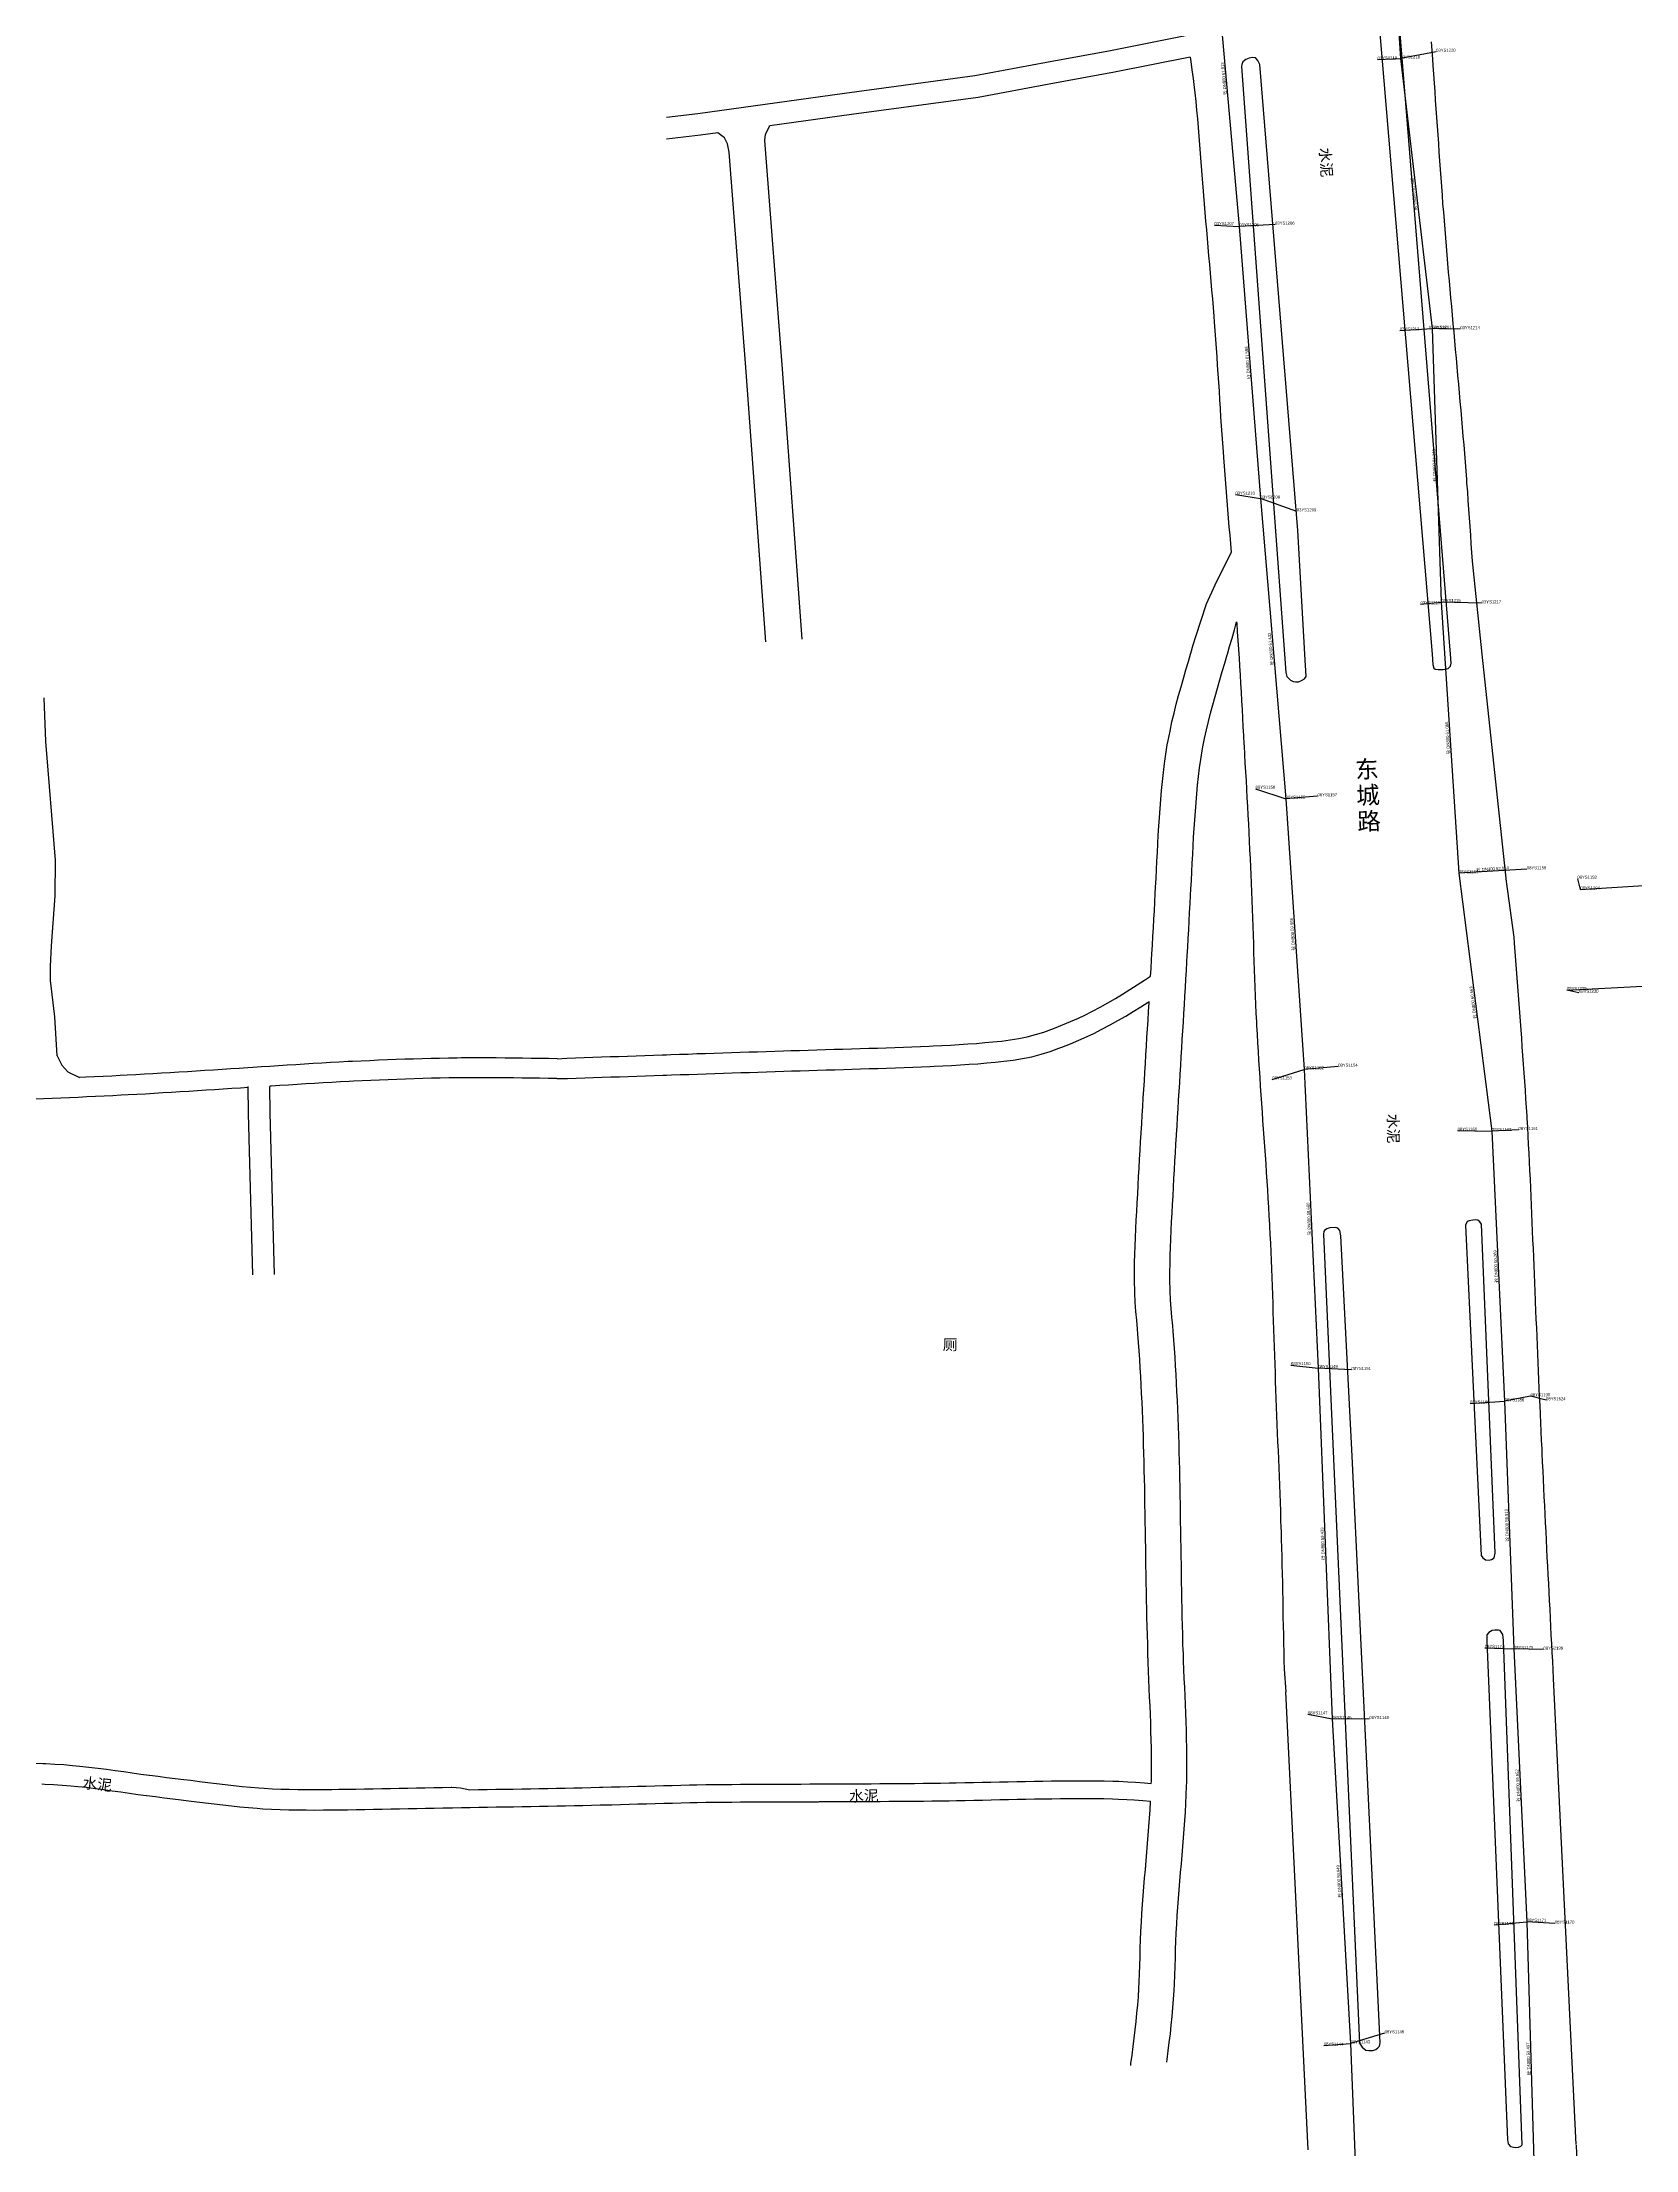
# Model space of a CAD drawing. Extents: x 563510 to 564800, y 3598549 to 3601000.
# Drawn here: x 563927.9 to 564112, y 3599577.3 to 3599820.6 of the extents above; entities that cross this region are included whole.
import ezdxf
from ezdxf.enums import TextEntityAlignment as Align

# ---------------------------------------------------------------- set-up
doc = ezdxf.new("R2010")
doc.units = 0
for name, color, linetype in [('____', 252, 'CONTINUOUS'), ('JM_JM', 252, 'CONTINUOUS'), ('JT_JT', 252, 'CONTINUOUS'), ('YSDSX', 3, 'CONTINUOUS'), ('YSLINE', 3, 'CONTINUOUS'), ('YSXSX', 3, 'CONTINUOUS')]:
    doc.layers.add(name, color=color, linetype=linetype)
doc.styles.add('____', font='____')
doc.styles.add('GXDBZ', font='GXDBZ')
doc.styles.add('GXXBZ', font='GXXBZ')
doc.styles.add('HZTXT', font='HZTXT')

msp = doc.modelspace()

# ---------------------------------------------------------------- linework, layer by layer
at = {"layer": 'JT_JT'}
for points in [[(564090.57, 3599750), (564083.29, 3599839.7), (564080.9, 3599839.48), (564088.43, 3599750)], [(564073.75, 3599750), (564072.93, 3599764.25), (564068.55, 3599818.04), (564068.32, 3599818.51), (564068.03, 3599818.81), (564067.67, 3599818.86), (564067.31, 3599818.8), (564066.92, 3599818.63), (564066.6, 3599818.37), (564066.45, 3599818.06), (564066.42, 3599817.81), (564071.39, 3599750)], [(564071.39, 3599750), (564071.55, 3599747.86), (564071.68, 3599747.41), (564072.08, 3599746.98), (564072.4, 3599746.81), (564072.68, 3599746.78), (564073.03, 3599746.8), (564073.37, 3599746.93), (564073.69, 3599747.13), (564073.9, 3599747.41), (564073.75, 3599750)], [(564088.43, 3599750), (564088.53, 3599748.8), (564088.63, 3599748.36), (564088.78, 3599748.26), (564089.16, 3599748.2), (564089.72, 3599748.22), (564090.31, 3599748.34), (564090.58, 3599748.59), (564090.66, 3599748.93), (564090.57, 3599750)], [(563987.38, 3599703.28), (563988.52, 3599703.35), (563989.52, 3599703.39), (563990.52, 3599703.42), (563991.52, 3599703.45), (563992.52, 3599703.49), (563993.52, 3599703.52), (563994.52, 3599703.55), (563995.52, 3599703.59), (563996.52, 3599703.62), (563997.52, 3599703.65), (563998.52, 3599703.69), (563999.51, 3599703.72), (564000, 3599703.74)], [(563987.35, 3599701), (563988.6, 3599701), (563989.6, 3599701.03), (563990.6, 3599701.07), (563991.6, 3599701.1), (563992.6, 3599701.13), (563993.6, 3599701.17), (563994.6, 3599701.2), (563995.6, 3599701.23), (563996.59, 3599701.27), (563997.59, 3599701.3), (563998.59, 3599701.33), (563999.59, 3599701.37), (564000, 3599701.38)]]:
    msp.add_lwpolyline(points, dxfattribs=at)
at = {"layer": 'JT_JT', "linetype": 'CONTINUOUS'}
for points in [[(564060.16, 3599821.39), (564051.3, 3599819.65), (564043.92, 3599818.27), (564035.62, 3599816.73), (564020.57, 3599814.69), (564003.63, 3599812.36), (564000, 3599811.94)], [(564094.23, 3599750), (564093.09, 3599760.71), (564093.03, 3599761.71), (564092.96, 3599762.71), (564092.9, 3599763.72), (564092.83, 3599764.72), (564092.76, 3599765.72), (564092.69, 3599766.72), (564092.62, 3599767.73), (564092.55, 3599768.74), (564092.47, 3599769.74), (564092.45, 3599770.13), (564092.37, 3599771.14), (564092.29, 3599772.14), (564092.21, 3599773.15), (564092.13, 3599774.15), (564092.04, 3599775.15), (564091.96, 3599776.15), (564091.87, 3599777.15), (564091.78, 3599778.16), (564091.7, 3599779.16), (564091.61, 3599780.16), (564091.52, 3599781.15), (564091.43, 3599782.15), (564091.34, 3599783.15), (564091.25, 3599784.14), (564091.16, 3599785.15), (564091.07, 3599786.14), (564090.98, 3599787.14), (564090.89, 3599788.13), (564090.8, 3599789.12), (564090.71, 3599790.12), (564090.62, 3599791.12), (564090.53, 3599792.11), (564090.44, 3599793.1), (564090.35, 3599794.09), (564090.27, 3599795.08), (564090.18, 3599796.08), (564090.1, 3599797.07), (564090.02, 3599798.06), (564089.94, 3599799.04), (564089.86, 3599800), (564089.78, 3599800.99), (564089.7, 3599801.98), (564089.63, 3599802.98), (564089.56, 3599803.97), (564089.48, 3599804.96), (564089.41, 3599805.95), (564089.34, 3599806.95), (564089.27, 3599807.94), (564089.2, 3599808.94), (564089.13, 3599809.93), (564089.06, 3599810.93), (564088.99, 3599811.93), (564088.92, 3599812.93), (564088.85, 3599813.93), (564088.78, 3599814.92), (564088.71, 3599815.92), (564088.64, 3599816.93), (564088.56, 3599817.93), (564088.51, 3599818.68), (564088.44, 3599819.67), (564088.36, 3599820.68)], [(564060.51, 3599818.91), (564051.77, 3599817.19), (564044.22, 3599815.78), (564036.01, 3599814.26), (564021.4, 3599812.28), (564011.95, 3599810.98)], [(564060.51, 3599818.91), (564060.58, 3599818.42), (564060.71, 3599817.43), (564060.84, 3599816.43), (564060.93, 3599815.76), (564061.04, 3599814.77), (564061.15, 3599813.77), (564061.24, 3599812.78), (564061.34, 3599811.78), (564061.42, 3599810.79), (564061.5, 3599809.79), (564061.58, 3599808.79), (564061.66, 3599807.8), (564061.73, 3599806.8), (564061.81, 3599805.8), (564061.89, 3599804.8), (564061.95, 3599803.95), (564062.03, 3599802.95), (564062.12, 3599801.96), (564062.2, 3599800.96), (564062.28, 3599799.96), (564062.37, 3599798.97), (564062.46, 3599797.97), (564062.55, 3599796.97), (564062.63, 3599795.98), (564062.72, 3599794.98), (564062.81, 3599793.98), (564062.9, 3599792.99), (564062.98, 3599791.99), (564063.06, 3599791), (564063.15, 3599790), (564063.23, 3599789), (564063.28, 3599788.31), (564063.35, 3599787.32), (564063.43, 3599786.32), (564063.5, 3599785.32), (564063.57, 3599784.32), (564063.63, 3599783.33), (564063.7, 3599782.33), (564063.76, 3599781.33), (564063.83, 3599780.33), (564063.89, 3599779.33), (564063.96, 3599778.34), (564064.02, 3599777.34), (564064.09, 3599776.34), (564064.16, 3599775.34), (564064.23, 3599774.35), (564064.3, 3599773.35), (564064.35, 3599772.67), (564064.42, 3599771.67), (564064.5, 3599770.67), (564064.57, 3599769.68), (564064.66, 3599768.68), (564064.74, 3599767.68), (564064.82, 3599766.69), (564064.9, 3599765.69), (564064.98, 3599764.69), (564065.07, 3599763.7), (564065.15, 3599762.7), (564065.23, 3599761.7)], [(564015.68, 3599751.7), (564013.42, 3599782.88), (564011.36, 3599809.29), (564011.36, 3599809.33), (564011.44, 3599809.98), (564011.89, 3599810.87), (564011.95, 3599810.98)], [(564005.95, 3599810.16), (564003.93, 3599809.88), (564000, 3599809.43)], [(564011.49, 3599751.4), (564009.23, 3599782.57), (564007.26, 3599807.94), (564007.07, 3599808.91), (564006.71, 3599809.59), (564005.95, 3599810.16)], [(564060.54, 3599750), (564060.58, 3599750.11), (564060.86, 3599751.06), (564061.14, 3599752.02), (564062.4, 3599755.79), (564063.38, 3599758), (564065.23, 3599761.7)], [(564064.8, 3599750), (564065.06, 3599750.88), (564065.34, 3599751.84), (564065.61, 3599752.8), (564065.86, 3599753.73)], [(564065.86, 3599753.73), (564065.88, 3599753.56), (564065.94, 3599752.57), (564066.01, 3599751.57), (564066.08, 3599750.57), (564066.11, 3599750)], [(564055.93, 3599712.79), (564055.98, 3599713.71), (564056.04, 3599714.71), (564056.08, 3599715.39), (564056.14, 3599716.38), (564056.2, 3599717.38), (564056.25, 3599718.37), (564056.31, 3599719.37), (564056.36, 3599720.36), (564056.42, 3599721.36), (564056.47, 3599722.35), (564056.51, 3599723.07), (564056.56, 3599724.07), (564056.61, 3599725.07), (564056.66, 3599726.07), (564056.71, 3599727.08), (564056.76, 3599728.09), (564056.82, 3599729.1), (564056.88, 3599730.12), (564056.95, 3599731.14), (564057.02, 3599732.17), (564057.1, 3599733.2), (564057.19, 3599734.23), (564057.29, 3599735.27), (564057.41, 3599736.32), (564057.54, 3599737.37), (564057.69, 3599738.44), (564057.86, 3599739.51), (564057.95, 3599740.02), (564058.17, 3599741.09), (564058.4, 3599742.15), (564058.64, 3599743.18), (564058.9, 3599744.2), (564059.17, 3599745.21), (564059.44, 3599746.21), (564059.72, 3599747.19), (564060.01, 3599748.17), (564060.29, 3599749.14), (564060.54, 3599750)], [(564057.8, 3599587.43), (564057.84, 3599587.73), (564057.97, 3599588.72), (564058.09, 3599589.71), (564058.21, 3599590.71), (564058.32, 3599591.7), (564058.42, 3599592.7), (564058.51, 3599593.69), (564058.59, 3599594.69), (564058.66, 3599595.69), (564058.7, 3599596.46), (564058.74, 3599597.46), (564058.77, 3599598.46), (564058.8, 3599599.46), (564058.82, 3599600.46), (564058.85, 3599601.35), (564058.9, 3599602.35), (564058.95, 3599603.35), (564059.01, 3599604.35), (564059.08, 3599605.34), (564059.16, 3599606.34), (564059.23, 3599607.34), (564059.32, 3599608.34), (564059.4, 3599609.33), (564059.48, 3599610.33), (564059.57, 3599611.33), (564059.65, 3599612.33), (564059.73, 3599613.32), (564059.81, 3599614.32), (564059.88, 3599615.32), (564059.95, 3599616.31), (564060.01, 3599617.31), (564060.05, 3599618.31), (564060.09, 3599619.31), (564060.1, 3599619.75), (564060.12, 3599620.75), (564060.12, 3599621.75), (564060.12, 3599622.75), (564060.1, 3599623.75), (564060.08, 3599624.75), (564060.06, 3599625.75), (564060.02, 3599626.75), (564059.99, 3599627.74), (564059.95, 3599628.74), (564059.91, 3599629.74), (564059.87, 3599630.74), (564059.82, 3599631.74), (564059.78, 3599632.75), (564059.74, 3599633.75), (564059.71, 3599634.75), (564059.7, 3599634.85), (564059.67, 3599635.85), (564059.64, 3599636.85), (564059.62, 3599637.85), (564059.59, 3599638.85), (564059.57, 3599639.85), (564059.55, 3599640.85), (564059.53, 3599641.85), (564059.51, 3599642.85), (564059.5, 3599643.85), (564059.48, 3599644.85), (564059.46, 3599645.85), (564059.45, 3599646.85), (564059.43, 3599647.85), (564059.42, 3599648.85), (564059.4, 3599649.85), (564059.39, 3599650.85), (564059.37, 3599651.85), (564059.35, 3599652.85), (564059.33, 3599653.85), (564059.31, 3599654.85), (564059.29, 3599655.85), (564059.26, 3599656.85), (564059.24, 3599657.85), (564059.21, 3599658.83), (564059.18, 3599659.83), (564059.14, 3599660.83), (564059.1, 3599661.83), (564059.06, 3599662.82), (564059.02, 3599663.82), (564058.97, 3599664.82), (564058.92, 3599665.82), (564058.87, 3599666.82), (564058.81, 3599667.82), (564058.75, 3599668.82), (564058.68, 3599669.81), (564058.61, 3599670.81), (564058.54, 3599671.81), (564058.48, 3599672.44), (564058.4, 3599673.44), (564058.31, 3599674.44), (564058.24, 3599675.43), (564058.18, 3599676.43), (564058.18, 3599676.62), (564058.15, 3599677.62), (564058.15, 3599678.62), (564058.17, 3599679.62), (564058.2, 3599680.62), (564058.23, 3599681.44), (564058.27, 3599682.44), (564058.31, 3599683.44), (564058.36, 3599684.44), (564058.41, 3599685.44), (564058.46, 3599686.44), (564058.52, 3599687.43), (564058.57, 3599688.43), (564058.63, 3599689.43), (564058.68, 3599690.43), (564058.74, 3599691.43), (564058.8, 3599692.42), (564058.86, 3599693.42), (564058.92, 3599694.42), (564058.92, 3599694.51), (564058.98, 3599695.5), (564059.04, 3599696.5), (564059.1, 3599697.5), (564059.16, 3599698.5), (564059.22, 3599699.5), (564059.29, 3599700.5), (564059.35, 3599701.49), (564059.41, 3599702.49), (564059.47, 3599703.49), (564059.53, 3599704.49), (564059.59, 3599705.49), (564059.65, 3599706.48), (564059.71, 3599707.48), (564059.77, 3599708.48), (564059.83, 3599709.48), (564059.89, 3599710.48), (564059.95, 3599711.48), (564060.01, 3599712.47), (564060.06, 3599713.47), (564060.12, 3599714.47), (564060.16, 3599715.15), (564060.22, 3599716.15), (564060.28, 3599717.15), (564060.33, 3599718.15), (564060.39, 3599719.14), (564060.44, 3599720.14), (564060.5, 3599721.14), (564060.55, 3599722.14), (564060.59, 3599722.86), (564060.64, 3599723.86), (564060.69, 3599724.86), (564060.74, 3599725.86), (564060.79, 3599726.86), (564060.84, 3599727.87), (564060.9, 3599728.87), (564060.96, 3599729.87), (564061.03, 3599730.87), (564061.1, 3599731.87), (564061.18, 3599732.87), (564061.26, 3599733.86), (564061.36, 3599734.86), (564061.47, 3599735.85), (564061.59, 3599736.84), (564061.73, 3599737.83), (564061.89, 3599738.81), (564061.97, 3599739.28), (564062.17, 3599740.26), (564062.38, 3599741.23), (564062.61, 3599742.2), (564062.86, 3599743.17), (564063.11, 3599744.14), (564063.38, 3599745.1), (564063.65, 3599746.07), (564063.93, 3599747.03), (564064.21, 3599747.99), (564064.49, 3599748.95), (564064.78, 3599749.91), (564064.8, 3599750)], [(564066.11, 3599750), (564066.14, 3599749.57), (564066.2, 3599748.58), (564066.26, 3599747.58), (564066.32, 3599746.58), (564066.38, 3599745.58), (564066.43, 3599744.58), (564066.49, 3599743.58), (564066.55, 3599742.58), (564066.6, 3599741.59), (564066.66, 3599740.59), (564066.71, 3599739.59), (564066.72, 3599739.39), (564066.78, 3599738.39), (564066.83, 3599737.39), (564066.89, 3599736.39), (564066.95, 3599735.39), (564067, 3599734.39), (564067.06, 3599733.4), (564067.11, 3599732.4), (564067.16, 3599731.4), (564067.22, 3599730.4), (564067.27, 3599729.4), (564067.32, 3599728.4), (564067.37, 3599727.4), (564067.42, 3599726.4), (564067.46, 3599725.4), (564067.5, 3599724.53), (564067.54, 3599723.53), (564067.58, 3599722.53), (564067.62, 3599721.53), (564067.66, 3599720.53), (564067.69, 3599719.53), (564067.73, 3599718.53), (564067.76, 3599717.53), (564067.8, 3599716.53), (564067.83, 3599715.53), (564067.86, 3599714.53), (564067.9, 3599713.53), (564067.94, 3599712.53), (564067.97, 3599711.54), (564068.02, 3599710.54), (564068.06, 3599709.54), (564068.1, 3599708.54), (564068.15, 3599707.54), (564068.17, 3599707.1), (564068.23, 3599706.1), (564068.28, 3599705.11), (564068.34, 3599704.11), (564068.4, 3599703.11), (564068.47, 3599702.11), (564068.53, 3599701.12), (564068.6, 3599700.12), (564068.67, 3599699.12), (564068.73, 3599698.12), (564068.8, 3599697.12), (564068.87, 3599696.13), (564068.94, 3599695.13), (564069.01, 3599694.13), (564069.08, 3599693.13), (564069.15, 3599692.13), (564069.22, 3599691.14), (564069.29, 3599690.14), (564069.35, 3599689.14), (564069.42, 3599688.14), (564069.48, 3599687.15), (564069.54, 3599686.15), (564069.6, 3599685.15), (564069.65, 3599684.15), (564069.66, 3599684), (564069.71, 3599683), (564069.76, 3599682), (564069.8, 3599681), (564069.84, 3599680), (564069.88, 3599679), (564069.92, 3599678), (564069.96, 3599677.01), (564070, 3599676.01), (564070.03, 3599675.01), (564070.06, 3599674.01), (564070.1, 3599673.01), (564070.13, 3599672.01), (564070.16, 3599671.01), (564070.19, 3599670.01), (564070.23, 3599669.01), (564070.26, 3599668.01), (564070.3, 3599667.01), (564070.33, 3599666.01), (564070.37, 3599665.06), (564070.4, 3599664.06), (564070.44, 3599663.06), (564070.48, 3599662.06), (564070.52, 3599661.06), (564070.56, 3599660.06), (564070.6, 3599659.06), (564070.65, 3599658.06), (564070.69, 3599657.06), (564070.73, 3599656.06), (564070.77, 3599655.06), (564070.81, 3599654.06), (564070.84, 3599653.06), (564070.88, 3599652.06), (564070.92, 3599651.06), (564070.95, 3599650.07), (564070.98, 3599649.07), (564070.99, 3599648.8), (564071.02, 3599647.8), (564071.05, 3599646.8), (564071.08, 3599645.8), (564071.1, 3599644.8), (564071.12, 3599643.8), (564071.15, 3599642.8), (564071.17, 3599641.8), (564071.19, 3599640.8), (564071.21, 3599639.8), (564071.22, 3599638.8), (564071.24, 3599637.8), (564071.26, 3599636.8), (564071.28, 3599635.8), (564071.3, 3599634.8), (564071.32, 3599633.8), (564071.34, 3599632.8), (564071.53, 3599630.2)], [(564102.47, 3599631.72), (564102.42, 3599632.72), (564102.37, 3599633.71), (564102.31, 3599634.71), (564102.26, 3599635.71), (564102.21, 3599636.71), (564102.16, 3599637.71), (564102.11, 3599638.71), (564102.06, 3599639.71), (564102.01, 3599640.71), (564101.96, 3599641.71), (564101.91, 3599642.7), (564101.85, 3599643.7), (564101.8, 3599644.7), (564101.75, 3599645.7), (564101.7, 3599646.7), (564101.65, 3599647.7), (564101.6, 3599648.7), (564101.55, 3599649.69), (564101.5, 3599650.69), (564101.45, 3599651.69), (564101.4, 3599652.69), (564101.35, 3599653.69), (564101.31, 3599654.69), (564101.26, 3599655.69), (564101.21, 3599656.69), (564101.16, 3599657.69), (564101.14, 3599658.23), (564101.09, 3599659.23), (564101.04, 3599660.23), (564101, 3599661.23), (564100.95, 3599662.23), (564100.91, 3599663.23), (564100.86, 3599664.23), (564100.82, 3599665.23), (564100.77, 3599666.23), (564100.73, 3599667.22), (564100.69, 3599668.22), (564100.64, 3599669.22), (564100.6, 3599670.22), (564100.56, 3599671.22), (564100.52, 3599672.22), (564100.47, 3599673.22), (564100.43, 3599674.22), (564100.39, 3599675.22), (564100.38, 3599675.39), (564100.34, 3599676.39), (564100.3, 3599677.39), (564100.26, 3599678.39), (564100.22, 3599679.39), (564100.18, 3599680.38), (564100.14, 3599681.38), (564100.09, 3599682.38), (564100.05, 3599683.38), (564100.01, 3599684.38), (564099.97, 3599685.38), (564099.92, 3599686.38), (564099.88, 3599687.38), (564099.83, 3599688.38), (564099.79, 3599689.38), (564099.74, 3599690.38), (564099.69, 3599691.37), (564099.64, 3599692.37), (564099.59, 3599693.37), (564099.54, 3599694.37), (564099.48, 3599695.37), (564099.42, 3599696.37), (564099.41, 3599696.66), (564099.34, 3599697.65), (564099.28, 3599698.65), (564099.21, 3599699.65), (564099.15, 3599700.65), (564099.08, 3599701.65), (564099.01, 3599702.64), (564098.94, 3599703.64), (564098.86, 3599704.64), (564098.79, 3599705.64), (564098.72, 3599706.63), (564098.64, 3599707.63), (564098.57, 3599708.63), (564098.49, 3599709.62), (564098.42, 3599710.62), (564098.34, 3599711.62), (564098.27, 3599712.62), (564098.19, 3599713.61), (564098.12, 3599714.61), (564098.05, 3599715.61), (564097.97, 3599716.61), (564097.92, 3599717.3), (564097.03, 3599723.73), (564094.23, 3599750)], [(563929.64, 3599703.62), (563929.36, 3599708.12), (563928.87, 3599712.29), (563928.86, 3599713.94), (563928.98, 3599716.3), (563929.41, 3599722.07), (563929.45, 3599726.2), (563928.33, 3599739.9), (563928.14, 3599744.95)], [(564000, 3599703.74), (564000.51, 3599703.75), (564001.51, 3599703.79), (564002.51, 3599703.82), (564003.51, 3599703.86), (564004.51, 3599703.89), (564005.51, 3599703.92), (564006.51, 3599703.96), (564007.51, 3599703.99), (564008.51, 3599704.02), (564009.51, 3599704.06), (564010.51, 3599704.09), (564011.51, 3599704.12), (564012.51, 3599704.15), (564013.51, 3599704.18), (564014.37, 3599704.21), (564015.37, 3599704.24), (564016.37, 3599704.27), (564017.37, 3599704.3), (564018.37, 3599704.33), (564019.37, 3599704.36), (564020.37, 3599704.39), (564021.37, 3599704.42), (564022.37, 3599704.45), (564023.37, 3599704.48), (564024.37, 3599704.51), (564025.37, 3599704.54), (564026.37, 3599704.58), (564027.37, 3599704.61), (564028.36, 3599704.65), (564029.36, 3599704.69), (564030.36, 3599704.73), (564030.82, 3599704.75), (564031.81, 3599704.8), (564032.81, 3599704.85), (564033.81, 3599704.91), (564034.81, 3599704.98), (564035.81, 3599705.05), (564036.8, 3599705.13), (564037.72, 3599705.22), (564038.72, 3599705.32), (564039.71, 3599705.45), (564040.7, 3599705.61), (564041.66, 3599705.81), (564042.63, 3599706.06), (564043.59, 3599706.36), (564044.53, 3599706.69), (564044.84, 3599706.8), (564045.77, 3599707.17), (564046.69, 3599707.56), (564047.6, 3599707.97), (564048.34, 3599708.32), (564049.23, 3599708.77), (564050.11, 3599709.24), (564050.99, 3599709.72), (564051.86, 3599710.22), (564052.68, 3599710.72), (564053.53, 3599711.25), (564054.37, 3599711.79), (564055.21, 3599712.33), (564055.93, 3599712.79)], [(564000, 3599701.38), (564000.59, 3599701.4), (564001.59, 3599701.44), (564002.59, 3599701.47), (564003.59, 3599701.5), (564004.59, 3599701.54), (564005.59, 3599701.57), (564006.59, 3599701.6), (564007.59, 3599701.63), (564008.59, 3599701.67), (564009.59, 3599701.7), (564010.58, 3599701.73), (564011.58, 3599701.77), (564012.58, 3599701.8), (564013.58, 3599701.83), (564014.44, 3599701.86), (564015.44, 3599701.89), (564016.44, 3599701.92), (564017.44, 3599701.95), (564018.44, 3599701.98), (564019.44, 3599702.01), (564020.44, 3599702.04), (564021.44, 3599702.06), (564022.44, 3599702.1), (564023.44, 3599702.13), (564024.44, 3599702.16), (564025.44, 3599702.19), (564026.45, 3599702.22), (564027.45, 3599702.26), (564028.45, 3599702.3), (564029.46, 3599702.34), (564030.47, 3599702.38), (564030.93, 3599702.4), (564031.94, 3599702.45), (564032.94, 3599702.5), (564033.96, 3599702.56), (564034.97, 3599702.63), (564035.99, 3599702.7), (564037.01, 3599702.79), (564037.96, 3599702.87), (564038.99, 3599702.98), (564040.05, 3599703.12), (564041.12, 3599703.29), (564042.2, 3599703.51), (564043.28, 3599703.8), (564044.33, 3599704.12), (564045.34, 3599704.48), (564045.67, 3599704.6), (564046.66, 3599704.99), (564047.63, 3599705.4), (564048.59, 3599705.83), (564049.37, 3599706.2), (564050.31, 3599706.68), (564051.24, 3599707.17), (564052.15, 3599707.67), (564053.05, 3599708.19), (564053.91, 3599708.71), (564054.79, 3599709.26), (564055.65, 3599709.81), (564055.76, 3599709.88)], [(564056.01, 3599619.59), (564056.02, 3599619.85), (564056.03, 3599620.79), (564056.04, 3599621.74), (564056.03, 3599622.7), (564056.02, 3599623.67), (564056, 3599624.64), (564055.97, 3599625.62), (564055.94, 3599626.6), (564055.9, 3599627.59), (564055.86, 3599628.58), (564055.82, 3599629.58), (564055.78, 3599630.57), (564055.74, 3599631.58), (564055.7, 3599632.58), (564055.66, 3599633.59), (564055.62, 3599634.6), (564055.62, 3599634.71), (564055.59, 3599635.73), (564055.56, 3599636.74), (564055.53, 3599637.75), (564055.51, 3599638.76), (564055.48, 3599639.76), (564055.46, 3599640.77), (564055.44, 3599641.77), (564055.43, 3599642.78), (564055.41, 3599643.78), (564055.39, 3599644.78), (564055.38, 3599645.79), (564055.36, 3599646.79), (564055.35, 3599647.79), (564055.33, 3599648.79), (564055.31, 3599649.78), (564055.3, 3599650.78), (564055.28, 3599651.78), (564055.26, 3599652.77), (564055.25, 3599653.77), (564055.22, 3599654.76), (564055.2, 3599655.75), (564055.18, 3599656.74), (564055.15, 3599657.73), (564055.12, 3599658.7), (564055.09, 3599659.69), (564055.06, 3599660.67), (564055.02, 3599661.66), (564054.98, 3599662.65), (564054.94, 3599663.64), (564054.89, 3599664.62), (564054.84, 3599665.61), (564054.79, 3599666.59), (564054.73, 3599667.58), (564054.67, 3599668.56), (564054.61, 3599669.54), (564054.54, 3599670.51), (564054.46, 3599671.48), (564054.41, 3599672.1), (564054.33, 3599673.08), (564054.24, 3599674.1), (564054.16, 3599675.16), (564054.1, 3599676.25), (564054.09, 3599676.46), (564054.06, 3599677.57), (564054.06, 3599678.66), (564054.08, 3599679.72), (564054.11, 3599680.76), (564054.15, 3599681.6), (564054.19, 3599682.62), (564054.23, 3599683.63), (564054.28, 3599684.64), (564054.33, 3599685.64), (564054.38, 3599686.65), (564054.44, 3599687.65), (564054.49, 3599688.66), (564054.55, 3599689.66), (564054.6, 3599690.66), (564054.66, 3599691.67), (564054.72, 3599692.67), (564054.78, 3599693.67), (564054.84, 3599694.67), (564054.84, 3599694.75), (564054.9, 3599695.75), (564054.96, 3599696.75), (564055.03, 3599697.75), (564055.08, 3599698.75), (564055.15, 3599699.74), (564055.21, 3599700.74), (564055.27, 3599701.74), (564055.33, 3599702.74), (564055.39, 3599703.74), (564055.45, 3599704.74), (564055.51, 3599705.73), (564055.57, 3599706.73), (564055.63, 3599707.73), (564055.69, 3599708.73), (564055.75, 3599709.72), (564055.76, 3599709.88)], [(563929.64, 3599703.62), (563930.18, 3599702.53), (563930.89, 3599701.76), (563932.21, 3599701.09)], [(563987.38, 3599703.28), (563986.38, 3599703.3), (563985.38, 3599703.31), (563984.38, 3599703.32), (563983.37, 3599703.33), (563982.37, 3599703.34), (563981.37, 3599703.35), (563980.36, 3599703.36), (563979.36, 3599703.37), (563978.35, 3599703.37), (563977.34, 3599703.37), (563976.33, 3599703.36), (563975.84, 3599703.35), (563974.83, 3599703.34), (563973.81, 3599703.32), (563972.81, 3599703.3), (563971.8, 3599703.27), (563970.79, 3599703.24), (563969.79, 3599703.21), (563968.78, 3599703.17), (563967.78, 3599703.13), (563966.77, 3599703.1), (563965.77, 3599703.05), (563964.76, 3599703.01), (563963.76, 3599702.96), (563963.23, 3599702.94), (563962.22, 3599702.88), (563961.22, 3599702.83), (563960.22, 3599702.77), (563959.22, 3599702.71), (563958.21, 3599702.65), (563957.21, 3599702.58), (563956.21, 3599702.52), (563955.22, 3599702.46), (563954.22, 3599702.39), (563953.22, 3599702.33), (563952.22, 3599702.26), (563951.67, 3599702.23), (563950.67, 3599702.16), (563949.68, 3599702.1), (563948.68, 3599702.04), (563947.68, 3599701.97), (563946.68, 3599701.91), (563945.69, 3599701.85), (563944.69, 3599701.78), (563943.69, 3599701.72), (563942.7, 3599701.66), (563941.7, 3599701.6), (563940.7, 3599701.54), (563939.71, 3599701.48), (563938.71, 3599701.42), (563937.72, 3599701.37), (563936.93, 3599701.33), (563935.94, 3599701.28), (563934.94, 3599701.23), (563933.95, 3599701.18), (563932.95, 3599701.14), (563932.19, 3599701.1)], [(563987.35, 3599701), (563986.35, 3599701.01), (563985.35, 3599701.02), (563984.35, 3599701.04), (563983.35, 3599701.05), (563982.35, 3599701.06), (563981.35, 3599701.07), (563980.35, 3599701.08), (563979.35, 3599701.08), (563978.35, 3599701.08), (563977.35, 3599701.08), (563976.35, 3599701.08), (563975.86, 3599701.07), (563974.86, 3599701.06), (563973.86, 3599701.04), (563972.86, 3599701.02), (563971.86, 3599700.99), (563970.86, 3599700.96), (563969.86, 3599700.92), (563968.86, 3599700.89), (563967.86, 3599700.85), (563966.87, 3599700.81), (563965.87, 3599700.77), (563964.87, 3599700.73), (563963.87, 3599700.68), (563963.35, 3599700.65), (563962.35, 3599700.6), (563961.35, 3599700.55), (563960.35, 3599700.49), (563959.35, 3599700.43), (563958.36, 3599700.37), (563957.36, 3599700.3), (563956.36, 3599700.24), (563955.36, 3599700.18), (563954.36, 3599700.11), (563954.2, 3599700.1)], [(563951.69, 3599699.94), (563950.82, 3599699.88), (563949.82, 3599699.82), (563948.82, 3599699.76), (563947.83, 3599699.69), (563946.83, 3599699.63), (563945.83, 3599699.57), (563944.83, 3599699.5), (563943.83, 3599699.44), (563942.84, 3599699.38), (563941.84, 3599699.32), (563940.84, 3599699.26), (563939.84, 3599699.2), (563938.84, 3599699.14), (563937.84, 3599699.09), (563937.05, 3599699.05), (563936.05, 3599699), (563935.05, 3599698.95), (563934.05, 3599698.9), (563933.05, 3599698.86), (563932.06, 3599698.81), (563931.06, 3599698.77), (563930.06, 3599698.72), (563929.06, 3599698.68), (563928.06, 3599698.63), (563927.06, 3599698.59)], [(563952.22, 3599678.31), (563951.72, 3599696.96), (563951.69, 3599700.05)], [(563954.73, 3599678.38), (563954.23, 3599697.01), (563954.2, 3599700.07)], [(564105.1, 3599577.93), (564102.47, 3599631.72)], [(564074.12, 3599577.31), (564071.53, 3599630.2)], [(563926.95, 3599621.96), (563927.98, 3599621.92), (563928.33, 3599621.9), (563929.36, 3599621.85), (563930.39, 3599621.78), (563931.42, 3599621.69), (563932.27, 3599621.61), (563933.3, 3599621.5), (563934.32, 3599621.38), (563935.33, 3599621.25), (563936.33, 3599621.11), (563937.32, 3599620.97), (563938.31, 3599620.83), (563939.3, 3599620.69), (563940.28, 3599620.56), (563940.31, 3599620.56), (563941.29, 3599620.43), (563942.27, 3599620.31), (563943.26, 3599620.19), (563944.25, 3599620.07), (563945.07, 3599619.97), (563946.07, 3599619.84), (563947.06, 3599619.72), (563948.05, 3599619.6), (563949.04, 3599619.48), (563950.01, 3599619.37), (563950.99, 3599619.27), (563951.96, 3599619.17), (563952.92, 3599619.1), (563953.55, 3599619.05), (563954.51, 3599619), (563955.48, 3599618.96), (563956.45, 3599618.93), (563957.43, 3599618.92), (563958.41, 3599618.91), (563959.4, 3599618.9), (563960.38, 3599618.91), (563961.38, 3599618.92), (563962.16, 3599618.93), (563963.16, 3599618.94), (563964.15, 3599618.95), (563965.15, 3599618.97), (563966.15, 3599618.99), (563967.14, 3599619.01), (563968.14, 3599619.03), (563969.14, 3599619.05), (563970.14, 3599619.07), (563971.14, 3599619.09), (563972.14, 3599619.11), (563973.14, 3599619.13), (563974.14, 3599619.15), (563975.14, 3599619.17), (563975.24, 3599619.17)], [(563927.88, 3599619.56), (563928.22, 3599619.54), (563929.22, 3599619.49), (563930.22, 3599619.42), (563931.22, 3599619.34), (563932.03, 3599619.27), (563933.03, 3599619.16), (563934.02, 3599619.04), (563935.01, 3599618.91), (563936, 3599618.77), (563936.99, 3599618.63), (563937.98, 3599618.49), (563938.97, 3599618.35), (563939.97, 3599618.22), (563940, 3599618.22), (563940.99, 3599618.09), (563941.98, 3599617.96), (563942.98, 3599617.84), (563943.97, 3599617.72), (563944.79, 3599617.62), (563945.78, 3599617.5), (563946.78, 3599617.38), (563947.77, 3599617.26), (563948.76, 3599617.14), (563949.76, 3599617.02), (563950.75, 3599616.92), (563951.74, 3599616.82), (563952.74, 3599616.74), (563953.4, 3599616.69), (563954.4, 3599616.64), (563955.4, 3599616.6), (563956.4, 3599616.57), (563957.4, 3599616.56), (563958.4, 3599616.55), (563959.4, 3599616.54), (563960.4, 3599616.55), (563961.4, 3599616.56), (563962.19, 3599616.56), (563963.19, 3599616.58), (563964.19, 3599616.59), (563965.19, 3599616.61), (563966.19, 3599616.63), (563967.19, 3599616.65), (563968.19, 3599616.67), (563969.19, 3599616.69), (563970.19, 3599616.71), (563971.19, 3599616.73), (563972.19, 3599616.75), (563973.19, 3599616.77), (563974.19, 3599616.79), (563975.19, 3599616.81), (563975.29, 3599616.81)], [(563975.24, 3599619.17), (563976.22, 3599619.1), (563977.31, 3599618.88), (563978.31, 3599618.9), (563979.31, 3599618.92), (563980.31, 3599618.93), (563981.31, 3599618.95), (563982.31, 3599618.96), (563983.3, 3599618.98), (563984.3, 3599619), (563985.3, 3599619.02), (563986.3, 3599619.03), (563987.3, 3599619.05), (563988.3, 3599619.07), (563989.3, 3599619.09), (563990.29, 3599619.11), (563991.29, 3599619.14), (563992.29, 3599619.16), (563992.67, 3599619.17), (563993.67, 3599619.2), (563994.67, 3599619.22), (563995.66, 3599619.25), (563996.66, 3599619.28), (563997.66, 3599619.31), (563998.66, 3599619.34), (563999.67, 3599619.36), (564000, 3599619.37)], [(564000, 3599619.37), (564000.67, 3599619.39), (564001.67, 3599619.41), (564002.68, 3599619.44), (564003.53, 3599619.45), (564004.54, 3599619.47), (564005.54, 3599619.48), (564006.55, 3599619.5), (564007.55, 3599619.5), (564008.55, 3599619.51), (564009.56, 3599619.52), (564010.56, 3599619.52), (564011.56, 3599619.53), (564012.56, 3599619.53), (564013.56, 3599619.54), (564014.56, 3599619.54), (564015.56, 3599619.54), (564016.56, 3599619.55), (564017.56, 3599619.55), (564017.67, 3599619.55), (564018.67, 3599619.55), (564019.67, 3599619.56), (564020.67, 3599619.56), (564021.67, 3599619.57), (564022.67, 3599619.57), (564023.67, 3599619.58), (564024.67, 3599619.59), (564025.66, 3599619.59), (564026.66, 3599619.6), (564027.66, 3599619.61), (564028.66, 3599619.62), (564029.66, 3599619.63), (564030.65, 3599619.64), (564031.65, 3599619.65), (564032.65, 3599619.67), (564033.49, 3599619.68), (564034.48, 3599619.7), (564035.48, 3599619.72), (564036.48, 3599619.74), (564037.48, 3599619.76), (564038.48, 3599619.78), (564039.48, 3599619.8), (564040.48, 3599619.83), (564041.48, 3599619.85), (564042.48, 3599619.87), (564043.49, 3599619.88), (564044.49, 3599619.9), (564045.5, 3599619.91), (564046.51, 3599619.92), (564047.52, 3599619.92), (564048.53, 3599619.92), (564049.54, 3599619.92), (564050.56, 3599619.9), (564051.58, 3599619.88), (564052.25, 3599619.86), (564053.28, 3599619.81), (564054.18, 3599619.75), (564055.22, 3599619.67), (564056.01, 3599619.59)], [(563975.29, 3599616.81), (563976.34, 3599616.83), (563977.34, 3599616.84), (563978.34, 3599616.86), (563979.34, 3599616.87), (563980.34, 3599616.89), (563981.34, 3599616.9), (563982.34, 3599616.92), (563983.34, 3599616.94), (563984.34, 3599616.96), (563985.34, 3599616.97), (563986.34, 3599616.99), (563987.34, 3599617.01), (563988.34, 3599617.03), (563989.34, 3599617.05), (563990.34, 3599617.07), (563991.34, 3599617.09), (563992.34, 3599617.12), (563992.72, 3599617.13), (563993.72, 3599617.15), (563994.72, 3599617.18), (563995.72, 3599617.21), (563996.72, 3599617.24), (563997.72, 3599617.27), (563998.72, 3599617.29), (563999.72, 3599617.32), (564000, 3599617.33)], [(564000, 3599617.33), (564000.72, 3599617.35), (564001.72, 3599617.37), (564002.72, 3599617.39), (564003.57, 3599617.41), (564004.57, 3599617.43), (564005.57, 3599617.44), (564006.57, 3599617.45), (564007.57, 3599617.46), (564008.57, 3599617.47), (564009.57, 3599617.48), (564010.57, 3599617.48), (564011.57, 3599617.48), (564012.57, 3599617.49), (564013.57, 3599617.49), (564014.57, 3599617.5), (564015.57, 3599617.5), (564016.57, 3599617.5), (564017.57, 3599617.5), (564017.68, 3599617.51), (564018.68, 3599617.51), (564019.68, 3599617.51), (564020.68, 3599617.52), (564021.68, 3599617.52), (564022.68, 3599617.53), (564023.68, 3599617.54), (564024.68, 3599617.54), (564025.68, 3599617.55), (564026.68, 3599617.56), (564027.68, 3599617.56), (564028.68, 3599617.58), (564029.68, 3599617.58), (564030.68, 3599617.6), (564031.68, 3599617.61), (564032.68, 3599617.62), (564033.52, 3599617.64), (564034.52, 3599617.65), (564035.52, 3599617.67), (564036.52, 3599617.69), (564037.52, 3599617.72), (564038.52, 3599617.74), (564039.52, 3599617.76), (564040.52, 3599617.78), (564041.52, 3599617.8), (564042.52, 3599617.82), (564043.52, 3599617.84), (564044.52, 3599617.85), (564045.52, 3599617.87), (564046.52, 3599617.88), (564047.52, 3599617.88), (564048.52, 3599617.88), (564049.52, 3599617.87), (564050.52, 3599617.86), (564051.52, 3599617.83), (564052.17, 3599617.81), (564053.17, 3599617.77), (564054.03, 3599617.72), (564055.03, 3599617.63), (564055.93, 3599617.55)], [(564053.63, 3599587.05), (564053.66, 3599587.27), (564053.79, 3599588.25), (564053.91, 3599589.23), (564054.03, 3599590.21), (564054.15, 3599591.18), (564054.25, 3599592.14), (564054.35, 3599593.1), (564054.44, 3599594.05), (564054.52, 3599594.99), (564054.58, 3599595.92), (564054.61, 3599596.69), (564054.66, 3599597.62), (564054.69, 3599598.58), (564054.71, 3599599.56), (564054.74, 3599600.58), (564054.77, 3599601.5), (564054.81, 3599602.55), (564054.87, 3599603.58), (564054.93, 3599604.61), (564055.01, 3599605.64), (564055.08, 3599606.65), (564055.16, 3599607.67), (564055.24, 3599608.67), (564055.33, 3599609.68), (564055.41, 3599610.68), (564055.5, 3599611.67), (564055.58, 3599612.66), (564055.66, 3599613.65), (564055.73, 3599614.62), (564055.81, 3599615.6), (564055.87, 3599616.57), (564055.93, 3599617.53), (564055.93, 3599617.55)], [(564107.38, 3599523.39), (564105.21, 3599575.83), (564105.11, 3599577.86)]]:
    msp.add_lwpolyline(points, dxfattribs=at)
at = {"layer": 'JT_JT'}
for points in [[(564092.31, 3599684.07), (564094.11, 3599645.92), (564094.29, 3599645.65), (564094.59, 3599645.42), (564095.04, 3599645.39), (564095.32, 3599645.47), (564095.62, 3599645.65), (564095.71, 3599646.18), (564094.16, 3599684.19), (564093.95, 3599684.46), (564093.74, 3599684.62), (564093.4, 3599684.66), (564093.16, 3599684.65), (564092.72, 3599684.56), (564092.51, 3599684.49)], [(564075.9, 3599683.02), (564080.06, 3599589.64), (564080.38, 3599589.16), (564080.79, 3599588.81), (564081.15, 3599588.78), (564081.61, 3599588.78), (564081.94, 3599588.91), (564082.19, 3599589.08), (564082.35, 3599589.26), (564082.45, 3599589.65), (564079.22, 3599657.41), (564077.91, 3599682.83), (564077.79, 3599683.44), (564077.56, 3599683.7), (564077.33, 3599683.79), (564076.63, 3599683.76), (564076.27, 3599683.65), (564076.03, 3599683.46), (564075.92, 3599683.33)], [(564094.75, 3599636.08), (564097.14, 3599578.48), (564097.21, 3599578), (564097.51, 3599577.69), (564098.04, 3599577.58), (564098.42, 3599577.62), (564098.7, 3599577.72), (564098.84, 3599577.9), (564096.7, 3599636.1), (564096.61, 3599636.8), (564096.32, 3599637.26), (564096.11, 3599637.31), (564095.7, 3599637.31), (564095.37, 3599637.26), (564094.98, 3599637.05), (564094.76, 3599636.77), (564094.75, 3599636.43)]]:
    msp.add_lwpolyline(points, close=True, dxfattribs=at)
at = {"layer": 'YSLINE', "linetype": 'CONTINUOUS'}
for p, q in [((564082.69, 3599850.37), (564084.78, 3599818.74)), ((564063.14, 3599833.55), (564066.17, 3599799.37)), ((564082.14, 3599818.63), (564084.78, 3599818.74)), ((564088.9, 3599819.53), (564084.78, 3599818.74)), ((564084.78, 3599818.74), (564088.44, 3599787.57)), ((564063.3, 3599799.52), (564066.17, 3599799.37)), ((564070.3, 3599799.57), (564066.17, 3599799.37)), ((564066.17, 3599799.37), (564068.62, 3599767.94)), ((564084.71, 3599787.35), (564088.44, 3599787.57)), ((564088.44, 3599787.57), (564089.49, 3599756)), ((564091.7, 3599787.5), (564088.44, 3599787.57)), ((564065.72, 3599768.4), (564068.62, 3599767.94)), ((564072.81, 3599766.47), (564068.62, 3599767.94)), ((564068.62, 3599767.94), (564071.53, 3599733.29)), ((564087.11, 3599755.75), (564089.49, 3599756)), ((564094.16, 3599755.85), (564089.49, 3599756)), ((564089.49, 3599756), (564091.53, 3599724.68)), ((564068.06, 3599734.45), (564071.53, 3599733.29)), ((564075.21, 3599733.58), (564071.53, 3599733.29)), ((564071.53, 3599733.29), (564073.68, 3599702.05)), ((564099.38, 3599725.15), (564091.53, 3599724.68)), ((564091.53, 3599724.68), (564095.35, 3599694.92)), ((564105.22, 3599724.06), (564105.56, 3599722.81)), ((564105.56, 3599722.81), (564134.91, 3599724.67)), ((564104.01, 3599711.2), (564135.39, 3599712.83)), ((564105.4, 3599710.9), (564104.01, 3599711.2)), ((564069.98, 3599700.88), (564073.68, 3599702.05)), ((564077.59, 3599702.36), (564073.68, 3599702.05)), ((564073.68, 3599702.05), (564075.29, 3599667.57)), ((564091.39, 3599694.98), (564095.35, 3599694.92)), ((564098.41, 3599695.05), (564095.35, 3599694.92)), ((564095.35, 3599694.92), (564096.82, 3599663.73)), ((564072.14, 3599667.9), (564075.29, 3599667.57)), ((564075.29, 3599667.57), (564076.88, 3599627.06)), ((564079.13, 3599667.35), (564075.29, 3599667.57)), ((564092.82, 3599663.47), (564096.82, 3599663.73)), ((564099.82, 3599664.31), (564096.82, 3599663.73)), ((564096.82, 3599663.73), (564097.88, 3599635.13)), ((564101.6, 3599663.85), (564099.82, 3599664.31)), ((564094.52, 3599635.26), (564097.88, 3599635.13)), ((564097.88, 3599635.13), (564099.38, 3599603.65)), ((564101.31, 3599635.06), (564097.88, 3599635.13)), ((564074.1, 3599627.59), (564076.88, 3599627.06)), ((564076.88, 3599627.06), (564079.03, 3599589.6)), ((564081.19, 3599627.04), (564076.88, 3599627.06)), ((564095.61, 3599603.27), (564099.38, 3599603.65)), ((564099.38, 3599603.65), (564100.32, 3599572.02)), ((564102.62, 3599603.43), (564099.38, 3599603.65)), ((564075.93, 3599589.35), (564079.03, 3599589.6)), ((564082.96, 3599590.77), (564079.03, 3599589.6)), ((564079.03, 3599589.6), (564080.3, 3599557.79))]:
    msp.add_line(p, q, dxfattribs=at)

# ---------------------------------------------------------------- texts
at = {"layer": '____', "style": '____'}
for s, p in [('东', (564079.59, 3599735.65)), ('城', (564079.71, 3599732.65)), ('路', (564079.83, 3599729.65))]:
    msp.add_text(s, height=2, rotation=2.2757, dxfattribs=at).set_placement(p)
at = {"layer": 'JM_JM', "linetype": 'CONTINUOUS', "style": 'HZTXT'}
msp.add_text('厕', height=1.25, dxfattribs=at).set_placement((564031.91, 3599669.64))
at = {"layer": 'JT_JT', "linetype": 'CONTINUOUS', "style": 'HZTXT'}
for rotation, p in [(274.4218, (564075.43, 3599808.41)), (271.2111, (564083.3, 3599696.9)), (354.3115, (563932.51, 3599619.09)), (1.2595, (564021.12, 3599617.52))]:
    msp.add_text('水泥', height=1.25, rotation=rotation, dxfattribs=at).set_placement(p)
at = {"layer": 'YSDSX', "style": 'GXDBZ'}
for s, p in [('03YS1219', (564082.14, 3599818.63)), ('03YS1218', (564084.78, 3599818.74)), ('03YS1220', (564088.9, 3599819.53)), ('03YS1207', (564063.3, 3599799.52)), ('03YS1205', (564066.17, 3599799.37)), ('03YS1206', (564070.3, 3599799.57)), ('03YS1213', (564084.71, 3599787.35)), ('03YS1212', (564088.07, 3599787.5)), ('03YS1211', (564088.44, 3599787.57)), ('03YS1214', (564091.7, 3599787.5)), ('03YS1210', (564065.72, 3599768.4)), ('03YS1208', (564068.62, 3599767.94)), ('03YS1209', (564072.81, 3599766.47)), ('03YS1216', (564087.11, 3599755.75)), ('03YS1215', (564089.49, 3599756)), ('03YS1217', (564094.16, 3599755.85)), ('08YS1156', (564068.06, 3599734.45)), ('08YS1155', (564071.53, 3599733.29)), ('08YS1157', (564075.21, 3599733.58)), ('08YS1158', (564099.38, 3599725.15)), ('08YS1159', (564091.53, 3599724.68)), ('08YS1193', (564105.22, 3599724.06)), ('08YS1194', (564105.56, 3599722.81)), ('08YS1229', (564104.01, 3599711.2)), ('08YS1230', (564105.4, 3599710.9)), ('08YS1153', (564069.98, 3599700.88)), ('08YS1152', (564073.68, 3599702.05)), ('08YS1154', (564077.59, 3599702.36)), ('08YS1160', (564091.39, 3599694.98)), ('08YS1162', (564095.35, 3599694.92)), ('08YS1161', (564098.41, 3599695.05)), ('08YS1150', (564072.14, 3599667.9)), ('08YS1149', (564075.29, 3599667.57)), ('08YS1151', (564079.13, 3599667.35)), ('08YS1190', (564099.82, 3599664.31)), ('08YS1189', (564092.82, 3599663.47)), ('08YS1188', (564096.82, 3599663.73)), ('08YS1624', (564101.6, 3599663.85)), ('08YS1174', (564094.52, 3599635.26)), ('08YS1175', (564097.88, 3599635.13)), ('08YS2196', (564101.31, 3599635.06)), ('08YS1147', (564074.1, 3599627.59)), ('08YS1146', (564076.88, 3599627.06)), ('08YS1148', (564081.19, 3599627.04)), ('08YS1171', (564099.38, 3599603.65)), ('08YS1170', (564102.62, 3599603.43)), ('08YS1172', (564095.61, 3599603.27)), ('08YS1144', (564075.93, 3599589.35)), ('08YS1143', (564079.03, 3599589.6)), ('08YS1145', (564082.96, 3599590.77))]:
    msp.add_text(s, height=0.35, dxfattribs=at).set_placement(p)
at = {"layer": 'YSXSX', "style": 'GXXBZ'}
for s, rotation, p in [('砼 DN800 61.813', 95.0636, (564064.66, 3599816.46)), ('砼 DN800 61.486', 96.6927, (564086.61, 3599803.16)), ('砼 DN800 61.598', 94.4603, (564067.4, 3599783.66)), ('砼 DN800 61.146', 91.9086, (564088.97, 3599771.79)), ('砼 DN800 61.432', 94.7996, (564070.08, 3599750.62)), ('砼 DN800 61.066', 93.7264, (564090.51, 3599740.34)), ('砼 DN300 62.014', 3.3844, (564095.45, 3599724.92)), ('砼 DN800 59.986', 93.9308, (564072.6, 3599717.67)), ('砼 DN800 60.663', 97.3052, (564093.44, 3599709.8)), ('砼 DN800 59.680', 92.6717, (564074.48, 3599684.81)), ('砼 DN800 60.269', 92.7024, (564096.08, 3599679.32)), ('砼 DN800 59.913', 92.1264, (564097.35, 3599649.43)), ('砼 DN800 59.433', 92.2576, (564076.08, 3599647.31)), ('砼 DN800 59.552', 92.728, (564098.63, 3599619.39)), ('砼 DN800 58.949', 93.2832, (564077.96, 3599608.33)), ('砼 DN800 59.497', 91.7043, (564099.85, 3599587.84))]:
    msp.add_text(s, height=0.35, rotation=rotation, dxfattribs=at).set_placement(p, align=Align.BOTTOM_CENTER)

doc.saveas('drawing.dxf')
